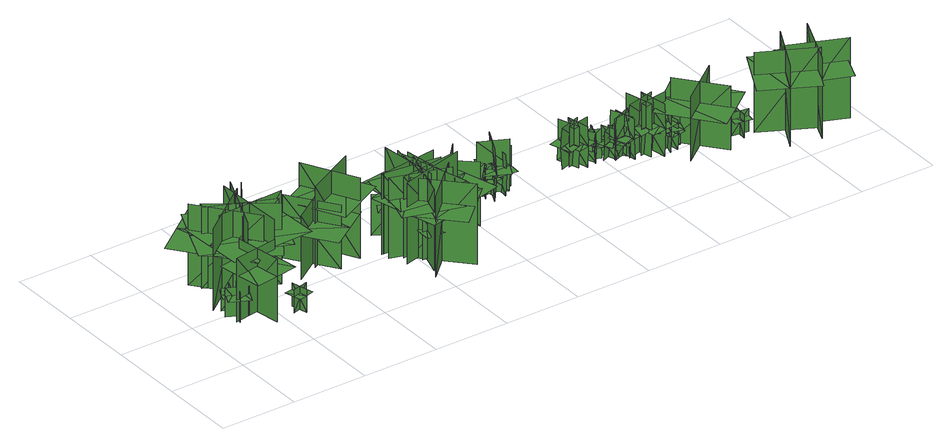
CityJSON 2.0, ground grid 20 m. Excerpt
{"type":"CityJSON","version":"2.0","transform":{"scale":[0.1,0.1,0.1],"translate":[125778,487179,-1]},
"CityObjects":{
"tree1":{"type":"SolitaryVegetationObject","geometry":[{"type":"MultiSurface","lod":"1","boundaries":[[[0,1,2]],[[0,2,3]],[[4,5,6]],[[4,6,7]],[[8,9,10]],[[8,10,11]],[[8,11,12]],[[8,12,13]]]}]},
"tree2":{"type":"SolitaryVegetationObject","geometry":[{"type":"MultiSurface","lod":"1","boundaries":[[[14,15,16]],[[14,16,17]],[[18,19,20]],[[18,20,21]],[[22,23,24]],[[22,24,25]],[[22,25,26]],[[22,26,27]]]}]},
"tree3":{"type":"SolitaryVegetationObject","geometry":[{"type":"MultiSurface","lod":"1","boundaries":[[[28,29,30]],[[28,30,31]],[[32,33,34]],[[32,34,35]],[[36,37,38]],[[36,38,39]],[[36,39,40]],[[36,40,41]]]}]},
"tree4":{"type":"SolitaryVegetationObject","geometry":[{"type":"MultiSurface","lod":"1","boundaries":[[[42,43,44]],[[42,44,45]],[[46,47,48]],[[46,48,49]],[[50,51,52]],[[50,52,53]],[[50,53,54]],[[50,54,55]]]}]},
"tree5":{"type":"SolitaryVegetationObject","geometry":[{"type":"MultiSurface","lod":"1","boundaries":[[[56,57,58]],[[56,58,59]],[[60,61,62]],[[60,62,63]],[[64,65,66]],[[64,66,67]],[[64,67,68]],[[64,68,69]]]}]},
"tree6":{"type":"SolitaryVegetationObject","geometry":[{"type":"MultiSurface","lod":"1","boundaries":[[[70,71,72]],[[70,72,73]],[[74,75,76]],[[74,76,77]],[[78,79,80]],[[78,80,81]],[[78,81,82]],[[78,82,83]]]}]},
"tree7":{"type":"SolitaryVegetationObject","geometry":[{"type":"MultiSurface","lod":"1","boundaries":[[[84,85,86]],[[84,86,87]],[[88,89,90]],[[88,90,91]],[[92,93,94]],[[92,94,95]],[[92,95,96]],[[92,96,97]]]}]},
"tree8":{"type":"SolitaryVegetationObject","geometry":[{"type":"MultiSurface","lod":"1","boundaries":[[[98,99,100]],[[98,100,101]],[[102,103,104]],[[102,104,105]],[[106,107,108]],[[106,108,109]],[[106,109,110]],[[106,110,111]]]}]},
"tree9":{"type":"SolitaryVegetationObject","geometry":[{"type":"MultiSurface","lod":"1","boundaries":[[[112,113,114]],[[112,114,115]],[[116,117,118]],[[116,118,119]],[[120,121,122]],[[120,122,123]],[[120,123,124]],[[120,124,125]]]}]},
"tree10":{"type":"SolitaryVegetationObject","geometry":[{"type":"MultiSurface","lod":"1","boundaries":[[[126,127,128]],[[126,128,129]],[[130,131,132]],[[130,132,133]],[[134,135,136]],[[134,136,137]],[[134,137,138]],[[134,138,139]]]}]},
"tree11":{"type":"SolitaryVegetationObject","geometry":[{"type":"MultiSurface","lod":"1","boundaries":[[[140,141,142]],[[140,142,143]],[[144,145,146]],[[144,146,147]],[[148,149,150]],[[148,150,151]],[[148,151,152]],[[148,152,153]]]}]},
"tree12":{"type":"SolitaryVegetationObject","geometry":[{"type":"MultiSurface","lod":"1","boundaries":[[[154,155,156]],[[154,156,157]],[[158,159,160]],[[158,160,161]],[[162,163,164]],[[162,164,165]],[[162,166,167]],[[162,167,163]]]}]},
"tree13":{"type":"SolitaryVegetationObject","geometry":[{"type":"MultiSurface","lod":"1","boundaries":[[[168,169,170]],[[168,170,171]],[[172,173,174]],[[172,174,175]],[[176,177,178]],[[176,178,179]],[[176,179,180]],[[176,180,181]]]}]},
"tree14":{"type":"SolitaryVegetationObject","geometry":[{"type":"MultiSurface","lod":"1","boundaries":[[[182,183,184]],[[182,184,185]],[[186,187,188]],[[186,188,189]],[[190,191,192]],[[190,192,193]],[[190,193,194]],[[190,194,195]]]}]},
"tree15":{"type":"SolitaryVegetationObject","geometry":[{"type":"MultiSurface","lod":"1","boundaries":[[[196,197,198]],[[196,198,199]],[[200,201,202]],[[200,202,203]],[[204,205,206]],[[204,206,207]],[[204,207,208]],[[204,208,209]]]}]},
"tree16":{"type":"SolitaryVegetationObject","geometry":[{"type":"MultiSurface","lod":"1","boundaries":[[[210,211,212]],[[210,212,213]],[[214,215,216]],[[214,216,217]],[[218,219,220]],[[218,220,221]],[[218,222,223]],[[218,223,219]]]}]},
"tree17":{"type":"SolitaryVegetationObject","geometry":[{"type":"MultiSurface","lod":"1","boundaries":[[[224,225,226]],[[224,226,227]],[[228,229,230]],[[228,230,231]],[[232,233,234]],[[232,234,235]],[[232,235,236]],[[232,236,237]]]}]},
"tree18":{"type":"SolitaryVegetationObject","geometry":[{"type":"MultiSurface","lod":"1","boundaries":[[[238,239,240]],[[238,240,241]],[[242,243,244]],[[242,244,245]],[[246,247,248]],[[246,248,249]],[[246,249,250]],[[246,250,251]]]}]},
"tree19":{"type":"SolitaryVegetationObject","geometry":[{"type":"MultiSurface","lod":"1","boundaries":[[[252,253,254]],[[252,254,255]],[[256,257,258]],[[256,258,259]],[[260,261,262]],[[260,262,263]],[[260,263,264]],[[260,264,265]]]}]},
"tree20":{"type":"SolitaryVegetationObject","geometry":[{"type":"MultiSurface","lod":"1","boundaries":[[[266,267,268]],[[266,268,269]],[[270,271,272]],[[270,272,273]],[[274,275,271]],[[274,271,270]],[[276,277,267]],[[276,267,266]],[[266,267,278]],[[266,278,279]],[[266,280,281]],[[266,281,267]]]}]},
"tree21":{"type":"SolitaryVegetationObject","geometry":[{"type":"MultiSurface","lod":"1","boundaries":[[[282,283,284]],[[282,284,285]],[[286,287,288]],[[286,288,289]],[[290,291,287]],[[290,287,286]],[[292,293,283]],[[292,283,282]],[[282,283,294]],[[282,294,295]],[[282,296,297]],[[282,297,283]]]}]},
"tree22":{"type":"SolitaryVegetationObject","geometry":[{"type":"MultiSurface","lod":"1","boundaries":[[[298,299,300]],[[298,300,301]],[[302,303,304]],[[302,304,305]],[[306,307,303]],[[306,303,302]],[[308,309,299]],[[308,299,298]],[[298,299,310]],[[298,310,311]],[[298,312,313]],[[298,313,299]]]}]},
"tree23":{"type":"SolitaryVegetationObject","geometry":[{"type":"MultiSurface","lod":"1","boundaries":[[[314,315,316]],[[314,316,317]],[[318,319,320]],[[318,320,321]],[[322,323,319]],[[322,319,318]],[[324,325,315]],[[324,315,314]],[[314,315,326]],[[314,326,327]],[[314,328,329]],[[314,329,315]]]}]},
"tree24":{"type":"SolitaryVegetationObject","geometry":[{"type":"MultiSurface","lod":"1","boundaries":[[[330,331,332]],[[330,332,333]],[[334,335,336]],[[334,336,337]],[[338,339,335]],[[338,335,334]],[[340,341,331]],[[340,331,330]],[[330,331,342]],[[330,342,343]],[[330,344,345]],[[330,345,331]]]}]},
"tree25":{"type":"SolitaryVegetationObject","geometry":[{"type":"MultiSurface","lod":"1","boundaries":[[[346,347,348]],[[346,348,349]],[[350,351,352]],[[350,352,353]],[[354,355,351]],[[354,351,350]],[[356,357,347]],[[356,347,346]],[[346,347,358]],[[346,358,359]],[[346,360,361]],[[346,361,347]]]}]},
"tree26":{"type":"SolitaryVegetationObject","geometry":[{"type":"MultiSurface","lod":"1","boundaries":[[[362,363,364]],[[362,364,365]],[[366,367,368]],[[366,368,369]],[[370,371,367]],[[370,367,366]],[[372,373,363]],[[372,363,362]],[[362,363,374]],[[362,374,375]],[[362,376,377]],[[362,377,363]]]}]},
"tree27":{"type":"SolitaryVegetationObject","geometry":[{"type":"MultiSurface","lod":"1","boundaries":[[[378,379,380]],[[378,380,381]],[[382,383,384]],[[382,384,385]],[[386,387,383]],[[386,383,382]],[[388,389,379]],[[388,379,378]],[[378,379,390]],[[378,390,391]],[[378,392,393]],[[378,393,379]]]}]},
"tree28":{"type":"SolitaryVegetationObject","geometry":[{"type":"MultiSurface","lod":"1","boundaries":[[[394,395,396]],[[394,396,397]],[[398,399,400]],[[398,400,401]],[[402,403,399]],[[402,399,398]],[[404,405,395]],[[404,395,394]],[[394,395,406]],[[394,406,407]],[[394,408,409]],[[394,409,395]]]}]},
"tree29":{"type":"SolitaryVegetationObject","geometry":[{"type":"MultiSurface","lod":"1","boundaries":[[[410,411,412]],[[410,412,413]],[[414,415,416]],[[414,416,417]],[[418,419,415]],[[418,415,414]],[[420,421,411]],[[420,411,410]],[[410,411,422]],[[410,422,423]],[[410,424,425]],[[410,425,411]]]}]},
"tree30":{"type":"SolitaryVegetationObject","geometry":[{"type":"MultiSurface","lod":"1","boundaries":[[[426,427,428]],[[426,428,429]],[[430,431,432]],[[430,432,433]],[[434,435,431]],[[434,431,430]],[[436,437,427]],[[436,427,426]],[[426,427,438]],[[426,438,439]],[[426,440,441]],[[426,441,427]]]}]},
"tree31":{"type":"SolitaryVegetationObject","geometry":[{"type":"MultiSurface","lod":"1","boundaries":[[[442,443,444]],[[442,444,445]],[[446,447,448]],[[446,448,449]],[[450,451,447]],[[450,447,446]],[[452,453,443]],[[452,443,442]],[[442,443,454]],[[442,454,455]],[[442,456,457]],[[442,457,443]]]}]},
"tree32":{"type":"SolitaryVegetationObject","geometry":[{"type":"MultiSurface","lod":"1","boundaries":[[[458,459,460]],[[458,460,461]],[[462,463,464]],[[462,464,465]],[[466,467,463]],[[466,463,462]],[[468,469,459]],[[468,459,458]],[[458,459,470]],[[458,470,471]],[[458,472,473]],[[458,473,459]]]}]},
"tree33":{"type":"SolitaryVegetationObject","geometry":[{"type":"MultiSurface","lod":"1","boundaries":[[[474,475,476]],[[474,476,477]],[[478,479,480]],[[478,480,481]],[[482,483,479]],[[482,479,478]],[[484,485,475]],[[484,475,474]],[[474,475,486]],[[474,486,487]],[[474,488,489]],[[474,489,475]]]}]},
"tree34":{"type":"SolitaryVegetationObject","geometry":[{"type":"MultiSurface","lod":"1","boundaries":[[[490,491,492]],[[490,492,493]],[[494,495,496]],[[494,496,497]],[[498,499,495]],[[498,495,494]],[[500,501,491]],[[500,491,490]],[[490,491,502]],[[490,502,503]],[[490,504,505]],[[490,505,491]]]}]},
"tree35":{"type":"SolitaryVegetationObject","geometry":[{"type":"MultiSurface","lod":"1","boundaries":[[[506,507,508]],[[506,508,509]],[[510,511,512]],[[510,512,513]],[[514,515,511]],[[514,511,510]],[[516,517,507]],[[516,507,506]],[[506,507,518]],[[506,518,519]],[[506,520,521]],[[506,521,507]]]}]},
"tree36":{"type":"SolitaryVegetationObject","geometry":[{"type":"MultiSurface","lod":"1","boundaries":[[[522,523,524]],[[522,524,525]],[[526,527,528]],[[526,528,529]],[[530,531,532]],[[530,532,533]],[[530,533,534]],[[530,534,535]]]}]},
"tree37":{"type":"SolitaryVegetationObject","geometry":[{"type":"MultiSurface","lod":"1","boundaries":[[[536,537,538]],[[536,538,539]],[[540,541,542]],[[540,542,543]],[[544,545,546]],[[544,546,547]],[[544,547,548]],[[544,548,549]]]}]},
"tree38":{"type":"SolitaryVegetationObject","geometry":[{"type":"MultiSurface","lod":"1","boundaries":[[[550,551,552]],[[550,552,553]],[[554,555,556]],[[554,556,557]],[[558,559,560]],[[558,560,561]],[[558,561,562]],[[558,562,563]]]}]},
"tree39":{"type":"SolitaryVegetationObject","geometry":[{"type":"MultiSurface","lod":"1","boundaries":[[[564,565,566]],[[564,566,567]],[[568,569,570]],[[568,570,571]],[[572,573,574]],[[572,574,575]],[[572,575,576]],[[572,576,577]]]}]}
},
"vertices":[
[127,152,26],[78,177,26],[78,177,103],[127,152,103],[116,187,26],[91,137,26],[91,137,103],[116,187,103],[116,187,82],[91,199,82],[66,150,82],[91,137,82],[116,125,82],[141,175,82],
[112,211,27],[93,171,27],[93,171,88],[112,211,88],[84,201,27],[124,182,27],[124,182,88],[84,201,88],[84,201,71],[74,181,71],[114,162,71],[124,182,71],[134,202,71],[94,221,71],
[209,166,23],[89,147,23],[89,147,192],[209,166,192],[144,214,23],[163,93,23],[163,93,192],[144,214,192],[144,214,145],[84,204,145],[103,84,145],[163,93,145],[223,103,145],[204,223,145],
[78,224,20],[78,224,237],[227,338,237],[227,338,20],[97,349,20],[97,349,237],[206,206,237],[206,206,20],[80,371,166],[6,315,166],[141,136,166],[216,193,166],[291,249,166],[155,428,166],
[217,101,25],[259,113,25],[259,113,86],[217,101,86],[242,86,25],[231,129,25],[231,129,86],[242,86,86],[242,86,69],[263,92,69],[252,135,69],[231,129,69],[209,124,69],[221,81,69],
[157,199,21],[157,199,238],[230,371,238],[230,371,21],[112,317,21],[112,317,238],[278,247,238],[278,247,21],[86,328,167],[50,242,167],[257,154,167],[293,241,167],[330,327,167],[123,414,167],
[272,226,21],[272,226,238],[118,332,238],[118,332,21],[147,206,21],[147,206,238],[249,354,238],[249,354,21],[131,183,167],[208,130,167],[336,314,167],[259,368,167],[182,421,167],[54,236,167],
[214,176,21],[214,176,239],[206,363,239],[206,363,21],[122,263,21],[122,263,239],[303,271,239],[303,271,21],[95,262,168],[98,168,168],[323,178,168],[319,271,168],[315,365,168],[91,355,168],
[446,306,16],[446,306,186],[325,223,186],[325,223,16],[427,209,16],[427,209,186],[346,325,186],[346,325,16],[439,191,131],[500,233,131],[399,378,131],[339,336,131],[278,294,131],[379,149,131],
[492,226,12],[420,364,12],[420,364,227],[492,226,227],[523,325,12],[386,253,12],[386,253,227],[523,325,227],[523,325,167],[487,393,167],[350,322,167],[386,253,167],[422,184,167],[559,256,167],
[694,143,11],[546,189,11],[546,189,227],[694,143,227],[647,234,11],[601,86,11],[601,86,227],[647,234,227],[647,234,166],[573,257,166],[527,109,166],[601,86,166],[675,64,166],[721,212,166],
[669,133,14],[603,135,14],[603,135,125],[669,133,125],[634,170,14],[632,104,14],[632,104,125],[634,170,125],[634,170,89],[632,104,89],[668,103,89],[671,169,89],[598,171,89],[596,105,89],
[590,163,11],[696,50,11],[696,50,226],[590,163,226],[586,60,11],[699,166,11],[699,166,226],[586,60,226],[586,60,166],[639,4,166],[752,109,166],[699,166,166],[646,223,166],[533,117,166],
[697,194,12],[543,212,12],[543,212,227],[697,194,227],[634,276,12],[616,122,12],[616,122,227],[634,276,227],[634,276,167],[557,285,167],[539,131,167],[616,122,167],[693,113,167],[711,266,167],
[637,149,12],[618,303,12],[618,303,227],[637,149,227],[701,230,12],[548,211,12],[548,211,227],[701,230,227],[701,230,167],[692,307,167],[538,288,167],[548,211,167],[557,134,167],[711,153,167],
[634,309,14],[593,237,14],[593,237,123],[634,309,123],[571,292,14],[643,250,14],[643,250,123],[571,292,123],[631,303,95],[593,237,95],[621,221,95],[659,286,95],[602,319,95],[564,254,95],
[630,252,14],[630,252,231],[679,71,231],[679,71,14],[738,187,14],[738,187,231],[564,140,231],[564,140,14],[765,194,161],[741,284,161],[524,226,161],[548,136,161],[573,45,161],[790,103,161],
[730,194,11],[577,172,11],[577,172,227],[730,194,227],[648,256,11],[670,103,11],[670,103,227],[648,256,227],[648,256,166],[571,246,166],[593,92,166],[670,103,166],[747,114,166],[725,267,166],
[798,180,15],[798,180,186],[688,277,186],[688,277,15],[699,176,15],[699,176,186],[793,282,186],[793,282,15],[684,160,130],[740,111,130],[856,243,130],[801,292,130],[746,340,130],[629,208,130],
[871,263,59],[890,301,59],[870,311,59],[851,273,59],[861,291,59],[899,272,59],[900,274,98],[862,294,98],[862,294,20],[900,274,20],[872,263,20],[891,301,20],[890,301,98],[871,263,98],[890,254,59],[909,292,59],
[895,304,57],[899,262,57],[921,264,57],[916,306,57],[918,286,57],[876,282,57],[876,279,96],[918,284,96],[918,284,18],[876,279,18],[893,304,18],[897,262,18],[899,262,96],[895,304,96],[873,302,57],[878,260,57],
[940,263,86],[872,297,86],[854,262,86],[922,228,86],[890,245,86],[924,314,86],[920,316,156],[886,247,156],[886,247,16],[920,316,16],[941,266,16],[873,300,16],[872,297,156],[940,263,156],[957,298,86],[889,332,86],
[957,280,70],[898,286,70],[894,255,71],[954,249,71],[925,253,70],[931,312,70],[928,313,125],[922,253,125],[922,253,16],[928,313,16],[957,282,16],[898,288,16],[898,286,125],[957,280,125],[960,310,71],[901,316,71],
[1114,315,70],[1133,259,70],[1162,269,70],[1143,325,70],[1151,297,70],[1095,278,70],[1096,275,124],[1152,294,124],[1152,294,15],[1096,275,15],[1111,314,15],[1131,258,15],[1133,259,124],[1114,315,124],[1085,305,70],[1104,249,70],
[1173,283,70],[1115,271,70],[1121,241,70],[1180,253,70],[1151,248,70],[1140,306,70],[1136,306,124],[1148,247,124],[1148,247,15],[1136,306,15],[1173,285,15],[1115,274,15],[1115,271,124],[1173,283,124],[1168,312,70],[1109,301,70],
[1187,284,54],[1150,264,54],[1160,245,54],[1198,265,54],[1179,256,54],[1159,293,54],[1157,292,93],[1177,255,93],[1177,255,15],[1157,292,15],[1186,286,15],[1149,266,15],[1150,264,93],[1187,284,93],[1177,303,54],[1140,283,54],
[1160,279,54],[1199,264,54],[1207,284,54],[1168,300,54],[1186,292,54],[1171,252,54],[1174,251,93],[1189,291,93],[1189,291,15],[1174,251,15],[1159,277,15],[1199,262,15],[1199,264,93],[1160,279,93],[1152,259,54],[1192,244,54],
[1235,263,56],[1196,247,56],[1204,227,56],[1243,243,56],[1224,236,56],[1208,275,56],[1206,274,95],[1222,235,95],[1222,235,17],[1206,274,17],[1234,265,17],[1195,249,17],[1196,247,95],[1235,263,95],[1227,283,56],[1187,267,56],
[1250,265,56],[1219,236,56],[1234,220,56],[1265,249,56],[1250,236,56],[1221,267,56],[1219,265,95],[1248,234,95],[1248,234,17],[1219,265,17],[1249,267,17],[1218,238,17],[1219,236,95],[1250,265,95],[1236,281,56],[1204,252,56],
[1216,235,71],[1270,259,71],[1257,287,71],[1203,263,71],[1229,274,71],[1254,220,71],[1257,221,125],[1233,275,125],[1233,275,16],[1257,221,16],[1217,233,16],[1271,257,16],[1270,259,125],[1216,235,125],[1228,207,71],[1282,232,71],
[1254,211,71],[1243,269,71],[1212,263,71],[1224,205,71],[1220,233,71],[1278,245,71],[1277,248,125],[1219,237,125],[1219,237,16],[1277,248,16],[1257,212,16],[1245,270,16],[1243,269,125],[1254,211,125],[1284,217,71],[1272,275,71],
[1278,276,84],[1297,202,84],[1336,212,85],[1317,286,85],[1324,250,84],[1251,231,84],[1252,227,155],[1326,246,155],[1326,246,14],[1252,227,14],[1275,275,14],[1294,201,14],[1297,202,155],[1278,276,155],[1241,266,85],[1260,192,85],
[1355,230,84],[1280,218,84],[1286,179,85],[1362,191,85],[1325,187,84],[1313,262,84],[1309,261,154],[1321,186,154],[1321,186,14],[1309,261,14],[1355,233,14],[1280,221,14],[1280,218,154],[1355,230,154],[1349,268,85],[1274,256,85],
[1363,248,68],[1344,191,68],[1373,182,68],[1392,238,68],[1382,211,68],[1325,230,68],[1324,227,123],[1381,208,123],[1381,208,14],[1324,227,14],[1360,248,14],[1342,192,14],[1344,191,123],[1363,248,123],[1334,257,68],[1315,201,68],
[1383,219,53],[1341,211,53],[1345,190,53],[1387,197,53],[1366,194,53],[1359,236,53],[1356,236,92],[1364,194,92],[1364,194,14],[1356,236,14],[1382,221,14],[1341,213,14],[1341,211,92],[1383,219,92],[1379,240,53],[1337,233,53],
[1358,134,14],[1358,134,185],[1474,224,185],[1474,224,14],[1372,232,14],[1372,232,185],[1460,120,185],[1460,120,14],[1359,249,129],[1301,204,129],[1410,65,129],[1468,110,129],[1526,156,129],[1417,295,129],
[1498,170,14],[1542,163,14],[1542,163,76],[1498,170,76],[1516,146,14],[1522,190,14],[1522,190,76],[1516,146,76],[1516,146,58],[1538,143,58],[1544,186,58],[1522,190,58],[1500,193,58],[1494,149,58],
[1553,157,10],[1691,87,10],[1691,87,225],[1553,157,225],[1584,59,10],[1654,197,10],[1654,197,225],[1584,59,225],[1584,59,165],[1653,24,165],[1723,162,165],[1654,197,165],[1585,232,165],[1515,94,165],
[1626,142,10],[1770,83,10],[1770,83,225],[1626,142,225],[1665,46,10],[1725,190,10],[1725,190,225],[1665,46,225],[1665,46,165],[1737,17,165],[1796,160,165],[1725,190,165],[1653,219,165],[1594,76,165]
]}
